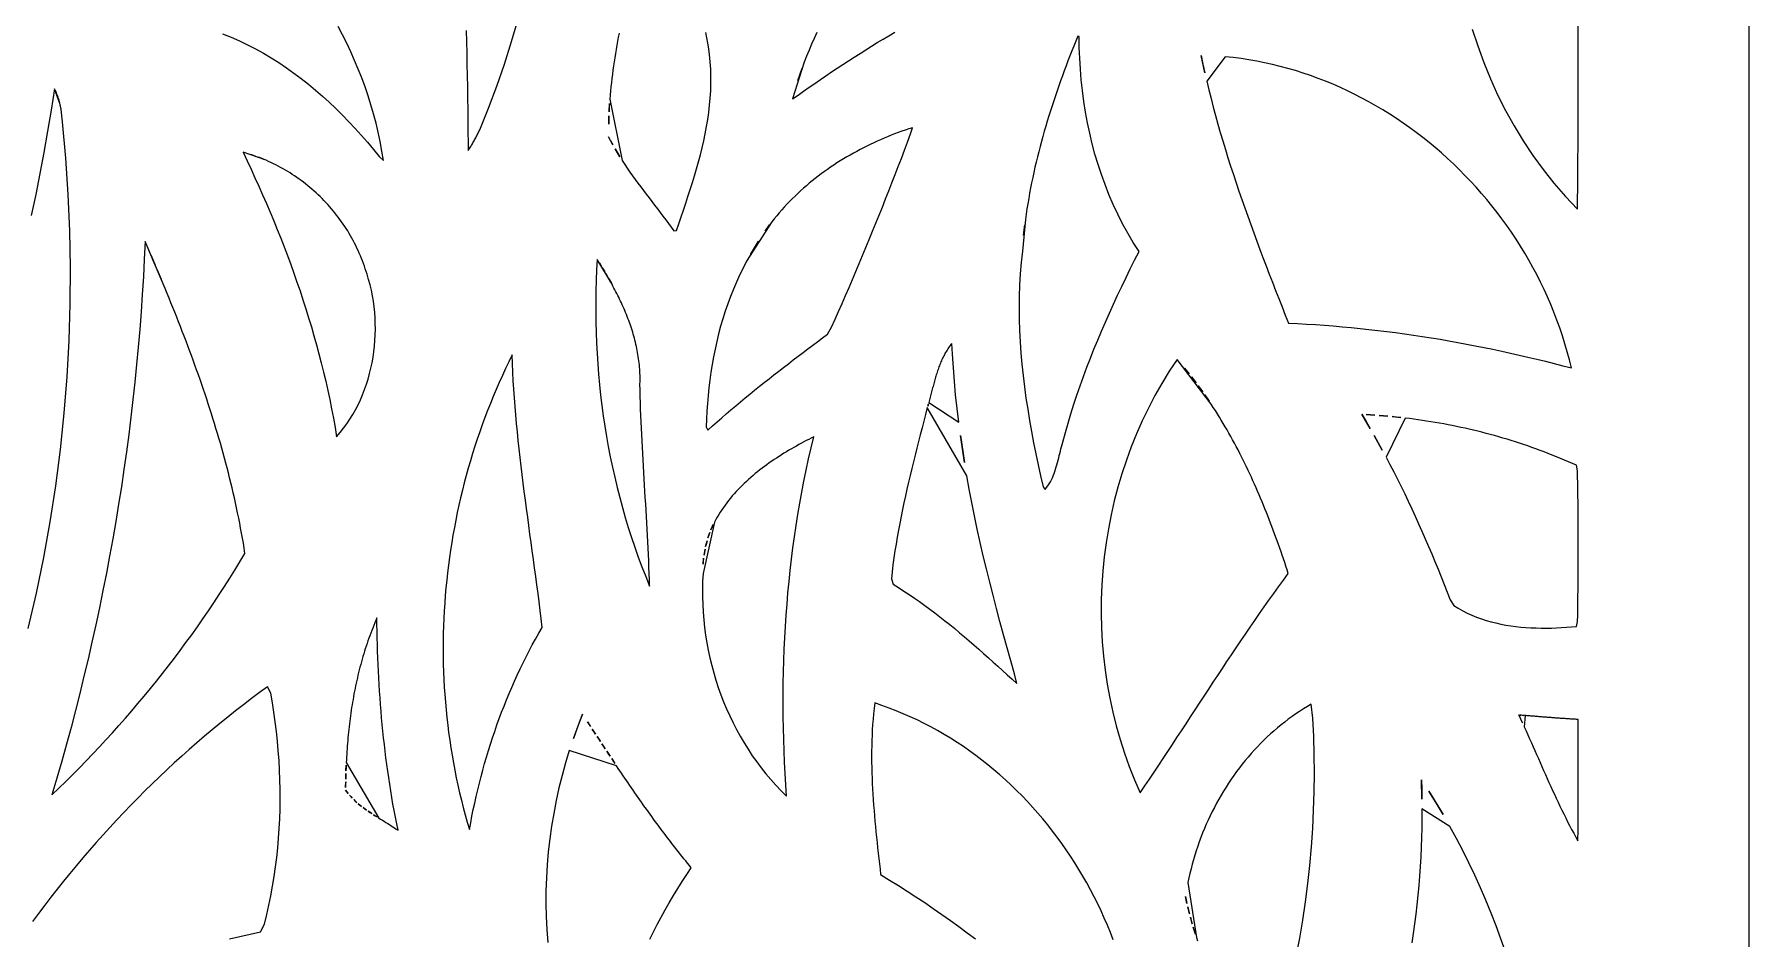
# Model space of a CAD drawing. Header units: metres. Extents: x -71 to 71, y -141 to 141.
# Drawn here: x -0.8 to 70.6, y -51 to -13.4 of the extents above; entities that cross this region are included whole.
import ezdxf

# ---------------------------------------------------------------- set-up
doc = ezdxf.new("R2010")
doc.units = ezdxf.units.M
doc.layers.add('HOLE', color=7, linetype='Continuous')
doc.layers.add('OUTER', color=7, linetype='Continuous')

msp = doc.modelspace()

# ---------------------------------------------------------------- linework, layer by layer
at = {"layer": 'HOLE'}
for points in [[(17.18, -13.219), (17.194, -13.688), (17.206, -14.158), (17.217, -14.627), (17.226, -15.097), (17.234, -15.566), (17.241, -16.036), (17.247, -16.505), (17.252, -16.975), (17.256, -17.444), (17.26, -17.914), (17.271, -18.214), (17.296, -18.174), (17.321, -18.135), (17.346, -18.095), (17.37, -18.055), (17.394, -18.015), (17.418, -17.975), (17.442, -17.935), (17.465, -17.895), (17.488, -17.855), (17.512, -17.814), (17.534, -17.774), (17.557, -17.733), (17.579, -17.692), (17.601, -17.651), (17.623, -17.61), (17.645, -17.569), (17.667, -17.527), (17.688, -17.486), (17.709, -17.444), (17.73, -17.402), (17.751, -17.36), (18.117, -16.455), (18.459, -15.54), (18.779, -14.617), (19.076, -13.685), (19.349, -12.746)], [(7.041, -13.36), (7.392, -13.499), (7.738, -13.649), (8.078, -13.811), (8.413, -13.983), (8.743, -14.166), (9.067, -14.358), (9.386, -14.56), (9.7, -14.771), (10.009, -14.991), (10.313, -15.22), (10.611, -15.456), (10.904, -15.699), (11.193, -15.95), (11.476, -16.208), (11.754, -16.472), (12.027, -16.743), (12.295, -17.019), (12.558, -17.3), (12.816, -17.586), (13.069, -17.877), (13.317, -18.171), (13.56, -18.47), (13.739, -18.632), (13.676, -18.239), (13.603, -17.847), (13.52, -17.459), (13.428, -17.073), (13.327, -16.69), (13.217, -16.311), (13.099, -15.935), (12.971, -15.562), (12.835, -15.192), (12.69, -14.827), (12.538, -14.465), (12.377, -14.107), (12.208, -13.753), (12.031, -13.404), (11.846, -13.059)], [(23.553, -13.326), (23.519, -13.496), (23.486, -13.667), (23.454, -13.838), (23.424, -14.01), (23.395, -14.181), (23.367, -14.353), (23.341, -14.525), (23.316, -14.697), (23.292, -14.87), (23.27, -15.042), (23.249, -15.215), (23.23, -15.388), (23.212, -15.561), (23.196, -15.734), (23.181, -15.908), (23.167, -16.081), (23.682, -18.641), (23.682, -18.641), (23.786, -18.801), (23.893, -18.959), (24.001, -19.116), (24.111, -19.272), (24.223, -19.427), (24.336, -19.581), (24.45, -19.734), (24.566, -19.886), (24.681, -20.039), (24.798, -20.191), (24.914, -20.342), (25.031, -20.494), (25.147, -20.646), (25.263, -20.798), (25.379, -20.95), (25.493, -21.103), (25.607, -21.256), (25.72, -21.41), (25.831, -21.565), (25.935, -21.546), (26.033, -21.265), (26.131, -20.983), (26.228, -20.699), (26.325, -20.415), (26.42, -20.13), (26.514, -19.843), (26.605, -19.556), (26.693, -19.267), (26.778, -18.978), (26.86, -18.688), (26.937, -18.396), (27.01, -18.104), (27.077, -17.811), (27.139, -17.517), (27.195, -17.222), (27.245, -16.926), (27.287, -16.629), (27.322, -16.332), (27.349, -16.033), (27.367, -15.734), (27.377, -15.434), (27.377, -15.133), (27.367, -14.831), (27.347, -14.529), (27.316, -14.225), (27.286, -13.98), (27.251, -13.751), (27.209, -13.525), (27.16, -13.3)], [(31.784, -13.31), (31.673, -13.551), (31.565, -13.795), (31.461, -14.04), (31.361, -14.288), (31.264, -14.537), (30.771, -16.072), (30.771, -16.072), (31.002, -15.908), (31.234, -15.746), (31.466, -15.584), (31.699, -15.423), (31.932, -15.263), (32.166, -15.104), (32.401, -14.945), (32.636, -14.788), (32.872, -14.633), (33.109, -14.478), (33.347, -14.325), (33.585, -14.173), (33.824, -14.022), (34.064, -13.873), (34.305, -13.726), (34.546, -13.58), (34.789, -13.436), (35.032, -13.294)], [(59.083, -13.163), (59.308, -13.864), (59.559, -14.555), (59.836, -15.234), (60.138, -15.901), (60.466, -16.555), (60.82, -17.194), (61.198, -17.817), (61.602, -18.423), (62.03, -19.011), (62.483, -19.579), (62.961, -20.127), (63.463, -20.654), (63.469, -20.229), (63.473, -19.804), (63.478, -19.379), (63.481, -18.955), (63.484, -18.53), (63.487, -18.105), (63.489, -17.68), (63.49, -17.256), (63.492, -16.831), (63.492, -16.406), (63.493, -15.981), (63.493, -15.557), (63.493, -15.132), (63.492, -14.707), (63.492, -14.282), (63.491, -13.858), (63.49, -13.433), (63.49, -13.008)], [(-1.06, -38.129), (-0.715, -36.654), (-0.408, -35.169), (-0.138, -33.677), (0.094, -32.177), (0.289, -30.671), (0.446, -29.16), (0.567, -27.646), (0.65, -26.128), (0.696, -24.609), (0.705, -23.09), (0.678, -21.57), (0.613, -20.053), (0.511, -18.538), (0.372, -17.027), (0.315, -16.51), (0.311, -16.489), (0.306, -16.467), (0.302, -16.446), (0.297, -16.424), (0.293, -16.403), (0.288, -16.382), (0.283, -16.36), (0.278, -16.339), (0.273, -16.318), (0.268, -16.297), (0.262, -16.276), (0.257, -16.255), (0.036, -15.65), (0.036, -15.65), (-0.1, -16.535), (-0.246, -17.418), (-0.402, -18.299), (-0.568, -19.178), (-0.745, -20.054), (-0.931, -20.928)], [(7.332, -51.052), (7.758, -50.951), (8.184, -50.854), (8.611, -50.761), (8.78, -50.431), (8.877, -50.039), (8.966, -49.645), (9.047, -49.249), (9.121, -48.853), (9.186, -48.454), (9.244, -48.055), (9.294, -47.655), (9.336, -47.253), (9.371, -46.851), (9.399, -46.449), (9.419, -46.045), (9.432, -45.642), (9.437, -45.238), (9.435, -44.834), (9.427, -44.43), (9.411, -44.026), (9.388, -43.623), (9.359, -43.219), (9.322, -42.817), (9.279, -42.415), (9.23, -42.014), (9.173, -41.614), (9.111, -41.215), (9.041, -40.817), (8.914, -40.548), (8.577, -40.794), (8.242, -41.044), (7.909, -41.297), (7.579, -41.553), (7.251, -41.813), (6.926, -42.076), (6.603, -42.343), (6.282, -42.612), (5.964, -42.886), (5.648, -43.162), (5.335, -43.441), (5.024, -43.724), (4.716, -44.01), (4.41, -44.299), (4.107, -44.591), (3.807, -44.886), (3.509, -45.184), (3.214, -45.485), (2.921, -45.788), (2.631, -46.095), (2.344, -46.405), (2.06, -46.717), (1.779, -47.032), (1.5, -47.35), (1.224, -47.671), (0.951, -47.994), (0.681, -48.32), (0.414, -48.649), (0.149, -48.98), (-0.112, -49.314), (-0.37, -49.65), (-0.626, -49.989), (-0.878, -50.33)], [(44.127, -51.087), (44.009, -50.782), (43.886, -50.479), (43.757, -50.179), (43.622, -49.882), (43.482, -49.587), (43.337, -49.295), (43.186, -49.006), (43.03, -48.72), (42.869, -48.438), (42.703, -48.158), (42.532, -47.882), (42.355, -47.61), (42.174, -47.341), (41.988, -47.076), (41.797, -46.814), (41.602, -46.556), (41.402, -46.303), (41.197, -46.053), (40.988, -45.808), (40.774, -45.567), (40.556, -45.33), (40.334, -45.098), (40.107, -44.87), (39.876, -44.647), (39.642, -44.429), (39.403, -44.215), (39.16, -44.007), (38.913, -43.804), (38.663, -43.606), (38.409, -43.413), (38.151, -43.225), (37.89, -43.043), (37.625, -42.867), (37.356, -42.696), (37.085, -42.532), (36.81, -42.373), (36.531, -42.22), (36.25, -42.073), (35.965, -41.932), (35.678, -41.798), (35.387, -41.67), (35.093, -41.548), (34.797, -41.434), (34.498, -41.326), (34.196, -41.224), (34.196, -41.224), (34.17, -41.448), (34.146, -41.671), (34.126, -41.895), (34.109, -42.119), (34.095, -42.342), (34.084, -42.566), (34.076, -42.79), (34.07, -43.014), (34.067, -43.237), (34.066, -43.461), (34.067, -43.685), (34.071, -43.909), (34.077, -44.133), (34.085, -44.356), (34.094, -44.58), (34.106, -44.804), (34.119, -45.027), (34.134, -45.251), (34.15, -45.474), (34.167, -45.698), (34.186, -45.921), (34.206, -46.144), (34.227, -46.368), (34.249, -46.591), (34.271, -46.814), (34.295, -47.037), (34.319, -47.259), (34.343, -47.482), (34.368, -47.705), (34.393, -47.927), (34.418, -48.149), (34.444, -48.371), (34.815, -48.597), (35.184, -48.826), (35.551, -49.06), (35.915, -49.296), (36.277, -49.537), (36.637, -49.78), (36.994, -50.028), (37.349, -50.279), (37.702, -50.533), (38.052, -50.79), (38.4, -51.051)], [(51.747, -51.771), (51.894, -51.021), (52.025, -50.267), (52.14, -49.509), (52.238, -48.749), (52.321, -47.987), (52.388, -47.222), (52.44, -46.457), (52.476, -45.69), (52.499, -44.923), (52.506, -44.157), (52.5, -43.391), (52.48, -42.627), (52.447, -41.864), (52.377, -41.275), (52.213, -41.371), (52.05, -41.47), (51.89, -41.573), (51.732, -41.679), (51.575, -41.789), (51.421, -41.901), (51.269, -42.017), (51.12, -42.136), (50.972, -42.258), (50.827, -42.382), (50.684, -42.51), (50.543, -42.64), (50.405, -42.773), (50.269, -42.909), (50.135, -43.048), (50.004, -43.189), (49.876, -43.332), (49.749, -43.478), (49.625, -43.626), (49.504, -43.777), (49.385, -43.93), (49.269, -44.085), (49.156, -44.243), (49.045, -44.402), (48.936, -44.564), (48.831, -44.727), (48.728, -44.893), (48.628, -45.06), (48.53, -45.229), (48.436, -45.4), (48.344, -45.572), (48.255, -45.746), (48.169, -45.922), (48.085, -46.099), (48.005, -46.277), (47.928, -46.457), (47.853, -46.639), (47.782, -46.821), (47.713, -47.005), (47.648, -47.19), (47.586, -47.376), (47.526, -47.563), (47.47, -47.751), (47.417, -47.939), (47.368, -48.129), (47.321, -48.319), (47.278, -48.511), (47.238, -48.702), (47.593, -50.988), (47.593, -50.988), (47.637, -51.128)], [(24.829, -51.067), (24.982, -50.757), (25.14, -50.45), (25.302, -50.146), (25.469, -49.844), (25.64, -49.545), (25.815, -49.248), (25.995, -48.954), (26.178, -48.662), (26.366, -48.373), (26.557, -48.088), (26.479, -47.993), (26.402, -47.899), (26.325, -47.804), (26.248, -47.709), (26.172, -47.613), (26.095, -47.518), (26.019, -47.422), (25.944, -47.326), (25.869, -47.23), (25.794, -47.133), (25.719, -47.036), (25.644, -46.939), (25.57, -46.842), (25.496, -46.745), (25.423, -46.647), (25.35, -46.549), (25.276, -46.451), (25.204, -46.353), (25.131, -46.255), (25.059, -46.156), (24.987, -46.057), (24.915, -45.959), (24.843, -45.859), (24.772, -45.76), (24.7, -45.661), (24.629, -45.561), (24.559, -45.461), (24.488, -45.361), (24.417, -45.261), (24.347, -45.161), (24.277, -45.061), (24.207, -44.96), (24.138, -44.86), (24.068, -44.759), (23.999, -44.658), (23.929, -44.557), (23.86, -44.456), (23.791, -44.355), (23.723, -44.253), (23.654, -44.152), (23.585, -44.05), (23.517, -43.949), (23.449, -43.847), (21.478, -43.209), (21.478, -43.209), (21.32, -43.723), (21.176, -44.242), (21.046, -44.765), (20.93, -45.291), (20.827, -45.821), (20.739, -46.353), (20.664, -46.888), (20.604, -47.424), (20.557, -47.962), (20.525, -48.501), (20.507, -49.041), (20.503, -49.58), (20.514, -50.12), (20.539, -50.658), (20.578, -51.196)], [(60.462, -51.582), (60.273, -51.041), (60.076, -50.504), (59.868, -49.971), (59.652, -49.442), (59.425, -48.918), (59.19, -48.398), (58.944, -47.883), (58.69, -47.373), (58.426, -46.868), (58.152, -46.368), (56.984, -45.63), (56.984, -45.63), (56.982, -46.031), (56.976, -46.432), (56.966, -46.833), (56.951, -47.233), (56.933, -47.633), (56.91, -48.033), (56.882, -48.433), (56.85, -48.832), (56.814, -49.231), (56.773, -49.629), (56.727, -50.026), (56.677, -50.423), (56.622, -50.82), (56.562, -51.215)]]:
    msp.add_lwpolyline(points, dxfattribs=at)
for points in [[(40.344, -22.415), (40.295, -22.885), (40.258, -23.356), (40.232, -23.827), (40.217, -24.298), (40.212, -24.769), (40.217, -25.24), (40.232, -25.711), (40.255, -26.182), (40.288, -26.652), (40.328, -27.121), (40.377, -27.59), (40.433, -28.058), (40.496, -28.526), (40.566, -28.993), (40.643, -29.458), (40.725, -29.923), (40.813, -30.386), (40.906, -30.849), (41.004, -31.309), (41.106, -31.769), (41.213, -32.227), (41.293, -32.331), (41.354, -32.257), (41.411, -32.18), (41.463, -32.1), (41.511, -32.018), (41.555, -31.934), (41.596, -31.848), (41.633, -31.76), (41.668, -31.671), (41.7, -31.58), (41.73, -31.489), (41.758, -31.396), (41.784, -31.302), (41.809, -31.209), (41.833, -31.114), (41.857, -31.02), (41.88, -30.925), (41.904, -30.831), (41.928, -30.738), (41.952, -30.645), (41.978, -30.553), (42.03, -30.359), (42.135, -29.963), (42.246, -29.569), (42.363, -29.177), (42.486, -28.788), (42.614, -28.4), (42.747, -28.014), (42.886, -27.63), (43.029, -27.247), (43.176, -26.867), (43.327, -26.488), (43.483, -26.111), (43.642, -25.735), (43.805, -25.361), (43.971, -24.989), (44.14, -24.618), (44.312, -24.248), (44.486, -23.88), (44.662, -23.513), (44.841, -23.147), (45.021, -22.782), (45.203, -22.419), (44.961, -22.042), (44.733, -21.657), (44.518, -21.266), (44.316, -20.868), (44.127, -20.465), (43.951, -20.055), (43.787, -19.64), (43.636, -19.22), (43.497, -18.796), (43.37, -18.367), (43.254, -17.934), (43.151, -17.498), (43.058, -17.059), (42.977, -16.617), (42.907, -16.172), (42.848, -15.726), (42.799, -15.278), (42.761, -14.828), (42.733, -14.378), (42.715, -13.927), (42.707, -13.476), (42.65, -13.461), (42.568, -13.665), (42.486, -13.869), (42.405, -14.074), (42.324, -14.28), (42.245, -14.485), (42.167, -14.692), (42.09, -14.898), (42.013, -15.106), (41.938, -15.313), (41.864, -15.521), (41.792, -15.73), (41.72, -15.939), (41.65, -16.148), (41.581, -16.358), (41.513, -16.569), (41.447, -16.78), (41.382, -16.991), (41.319, -17.203), (41.257, -17.415), (41.197, -17.628), (41.138, -17.841), (41.081, -18.054), (41.026, -18.268), (40.972, -18.483), (40.92, -18.698), (40.87, -18.913), (40.822, -19.129), (40.775, -19.345), (40.731, -19.561), (40.688, -19.778), (40.647, -19.996), (40.609, -20.214), (40.572, -20.432), (40.538, -20.651), (40.506, -20.87), (40.476, -21.089), (40.344, -22.415)], [(47.787, -14.259), (47.863, -14.619), (47.943, -14.979), (47.787, -14.259)], [(31.172, -14.788), (31.084, -15.041), (30.999, -15.296), (31.172, -14.788)], [(48.026, -15.337), (48.112, -15.695), (48.202, -16.051), (48.294, -16.407), (48.39, -16.761), (48.488, -17.115), (48.589, -17.468), (48.693, -17.82), (48.799, -18.171), (48.908, -18.522), (49.019, -18.872), (49.132, -19.221), (49.248, -19.569), (49.365, -19.917), (49.484, -20.264), (49.605, -20.61), (49.728, -20.956), (49.853, -21.302), (49.979, -21.646), (50.106, -21.99), (50.234, -22.334), (50.364, -22.677), (50.495, -23.02), (50.626, -23.363), (50.759, -23.705), (50.892, -24.046), (51.026, -24.387), (51.16, -24.728), (51.295, -25.069), (51.43, -25.409), (51.803, -25.426), (52.176, -25.446), (52.549, -25.469), (52.921, -25.495), (53.294, -25.523), (53.666, -25.555), (54.037, -25.589), (54.409, -25.626), (54.78, -25.666), (55.151, -25.708), (55.521, -25.754), (55.891, -25.801), (56.261, -25.852), (56.631, -25.905), (57, -25.961), (57.369, -26.019), (57.738, -26.08), (58.106, -26.143), (58.474, -26.209), (58.841, -26.277), (59.208, -26.347), (59.574, -26.42), (59.941, -26.495), (60.306, -26.573), (60.672, -26.653), (61.036, -26.735), (61.401, -26.819), (61.765, -26.905), (62.128, -26.994), (62.491, -27.085), (62.853, -27.178), (63.215, -27.273), (63.131, -26.934), (63.04, -26.597), (62.943, -26.263), (62.838, -25.931), (62.727, -25.602), (62.609, -25.277), (62.484, -24.954), (62.354, -24.634), (62.217, -24.317), (62.073, -24.004), (61.924, -23.694), (61.768, -23.387), (61.607, -23.084), (61.439, -22.784), (61.266, -22.488), (61.088, -22.195), (60.903, -21.907), (60.714, -21.622), (60.519, -21.342), (60.318, -21.065), (60.113, -20.793), (59.902, -20.525), (59.687, -20.261), (59.466, -20.002), (59.241, -19.747), (59.012, -19.497), (58.777, -19.252), (58.538, -19.011), (58.295, -18.775), (58.048, -18.544), (57.796, -18.318), (57.541, -18.098), (57.281, -17.882), (57.017, -17.672), (56.75, -17.467), (56.479, -17.268), (56.204, -17.074), (55.926, -16.886), (55.644, -16.703), (55.36, -16.527), (55.072, -16.356), (54.78, -16.191), (54.486, -16.033), (54.189, -15.88), (53.889, -15.734), (53.587, -15.594), (53.282, -15.461), (52.974, -15.334), (52.664, -15.214), (52.351, -15.1), (52.037, -14.993), (51.72, -14.893), (51.401, -14.8), (51.08, -14.714), (50.757, -14.635), (50.433, -14.563), (50.107, -14.499), (49.78, -14.442), (49.451, -14.392), (49.12, -14.35), (48.789, -14.316), (48.026, -15.337)], [(0.079, -15.748), (0.071, -15.728), (0.062, -15.708), (0.079, -15.748)], [(0.104, -15.807), (0.096, -15.787), (0.088, -15.767), (0.104, -15.807)], [(0.128, -15.866), (0.12, -15.846), (0.112, -15.827), (0.128, -15.866)], [(0.151, -15.926), (0.144, -15.906), (0.136, -15.886), (0.151, -15.926)], [(0.173, -15.987), (0.166, -15.967), (0.159, -15.947), (0.173, -15.987)], [(0.194, -16.048), (0.187, -16.028), (0.18, -16.007), (0.194, -16.048)], [(0.214, -16.11), (0.208, -16.089), (0.201, -16.069), (0.214, -16.11)], [(0.233, -16.172), (0.227, -16.151), (0.221, -16.13), (0.233, -16.172)], [(0.251, -16.234), (0.245, -16.213), (0.239, -16.192), (0.251, -16.234)], [(23.155, -16.255), (23.144, -16.429), (23.135, -16.603), (23.155, -16.255)], [(23.128, -16.777), (23.122, -16.951), (23.117, -17.125), (23.128, -16.777)], [(23.114, -17.648), (23.2, -17.818), (23.29, -17.987), (23.114, -17.648)], [(28.863, -22.827), (28.714, -23.114), (28.572, -23.405), (28.437, -23.7), (28.31, -23.998), (28.19, -24.3), (28.077, -24.604), (27.972, -24.912), (27.873, -25.222), (27.781, -25.534), (27.697, -25.849), (27.619, -26.166), (27.547, -26.485), (27.482, -26.805), (27.424, -27.127), (27.372, -27.45), (27.327, -27.775), (27.287, -28.1), (27.254, -28.426), (27.227, -28.752), (27.205, -29.079), (27.19, -29.406), (27.18, -29.732), (27.252, -29.859), (27.442, -29.686), (27.633, -29.515), (27.824, -29.346), (28.017, -29.178), (28.211, -29.011), (28.406, -28.846), (28.602, -28.682), (28.799, -28.519), (28.997, -28.358), (29.195, -28.197), (29.394, -28.037), (29.594, -27.879), (29.795, -27.721), (29.996, -27.564), (30.198, -27.408), (30.4, -27.252), (30.602, -27.097), (30.805, -26.942), (31.008, -26.788), (31.212, -26.634), (31.416, -26.481), (31.62, -26.328), (31.824, -26.175), (32.028, -26.022), (32.232, -25.869), (32.394, -25.576), (32.543, -25.247), (32.691, -24.917), (32.837, -24.586), (32.983, -24.254), (33.127, -23.922), (33.271, -23.59), (33.413, -23.256), (33.554, -22.923), (33.694, -22.588), (33.833, -22.253), (33.971, -21.918), (34.108, -21.582), (34.244, -21.246), (34.379, -20.909), (34.514, -20.572), (34.648, -20.235), (34.781, -19.897), (34.913, -19.56), (35.044, -19.221), (35.175, -18.883), (35.306, -18.545), (35.435, -18.206), (35.565, -17.867), (35.693, -17.528), (35.766, -17.267), (35.617, -17.316), (35.469, -17.366), (35.321, -17.418), (35.173, -17.472), (35.026, -17.528), (34.879, -17.585), (34.733, -17.644), (34.587, -17.705), (34.442, -17.767), (34.297, -17.831), (34.154, -17.897), (34.01, -17.965), (33.868, -18.034), (33.726, -18.105), (33.586, -18.178), (33.446, -18.253), (33.306, -18.329), (33.168, -18.407), (33.031, -18.487), (32.895, -18.569), (32.759, -18.652), (32.625, -18.737), (32.492, -18.824), (32.36, -18.913), (32.229, -19.003), (32.1, -19.095), (31.971, -19.189), (31.844, -19.285), (31.719, -19.383), (31.594, -19.482), (31.471, -19.583), (31.35, -19.686), (31.229, -19.791), (31.111, -19.898), (30.994, -20.006), (30.878, -20.116), (30.764, -20.228), (30.652, -20.342), (30.541, -20.458), (30.432, -20.575), (30.325, -20.695), (30.22, -20.816), (30.117, -20.939), (30.015, -21.064), (29.915, -21.19), (28.863, -22.827)], [(7.892, -18.294), (8.06, -18.645), (8.225, -18.999), (8.388, -19.353), (8.549, -19.708), (8.707, -20.065), (8.862, -20.422), (9.015, -20.781), (9.166, -21.142), (9.313, -21.503), (9.458, -21.865), (9.6, -22.229), (9.739, -22.594), (9.875, -22.96), (10.007, -23.327), (10.137, -23.695), (10.263, -24.065), (10.386, -24.435), (10.506, -24.807), (10.622, -25.18), (10.735, -25.555), (10.844, -25.93), (10.95, -26.307), (11.051, -26.684), (11.149, -27.063), (11.243, -27.443), (11.333, -27.825), (11.419, -28.207), (11.501, -28.591), (11.579, -28.976), (11.653, -29.362), (11.722, -29.749), (11.787, -30.137), (11.936, -29.963), (12.077, -29.784), (12.212, -29.598), (12.339, -29.408), (12.459, -29.213), (12.572, -29.013), (12.678, -28.809), (12.776, -28.601), (12.868, -28.389), (12.952, -28.174), (13.028, -27.955), (13.098, -27.734), (13.161, -27.51), (13.216, -27.284), (13.264, -27.056), (13.305, -26.826), (13.339, -26.595), (13.365, -26.363), (13.385, -26.129), (13.397, -25.896), (13.402, -25.662), (13.399, -25.428), (13.39, -25.194), (13.373, -24.961), (13.349, -24.728), (13.318, -24.497), (13.28, -24.268), (13.235, -24.04), (13.182, -23.814), (13.122, -23.591), (13.055, -23.37), (12.981, -23.152), (12.944, -23.04), (12.905, -22.929), (12.865, -22.819), (12.822, -22.71), (12.778, -22.602), (12.733, -22.495), (12.685, -22.388), (12.636, -22.283), (12.586, -22.178), (12.533, -22.074), (12.479, -21.972), (12.424, -21.87), (12.367, -21.769), (12.308, -21.669), (12.248, -21.57), (12.187, -21.472), (12.123, -21.376), (12.059, -21.28), (11.993, -21.185), (11.926, -21.092), (11.857, -20.999), (11.787, -20.908), (11.715, -20.818), (11.643, -20.728), (11.569, -20.641), (11.493, -20.554), (11.417, -20.468), (11.339, -20.384), (11.26, -20.301), (11.18, -20.219), (11.098, -20.139), (11.016, -20.059), (10.932, -19.981), (10.847, -19.905), (10.761, -19.829), (10.674, -19.755), (10.586, -19.683), (10.497, -19.611), (10.407, -19.542), (10.316, -19.473), (10.224, -19.406), (10.131, -19.34), (10.037, -19.276), (9.943, -19.214), (9.847, -19.152), (9.751, -19.093), (9.653, -19.035), (9.555, -18.978), (9.456, -18.923), (9.357, -18.869), (9.256, -18.817), (9.155, -18.767), (9.053, -18.718), (8.951, -18.671), (8.848, -18.626), (7.892, -18.294)], [(8.429, -18.461), (8.322, -18.424), (8.216, -18.389), (8.429, -18.461)], [(8.744, -18.582), (8.639, -18.54), (8.534, -18.5), (8.744, -18.582)], [(23.384, -18.153), (23.48, -18.318), (23.58, -18.48), (23.384, -18.153)], [(29.817, -21.319), (29.722, -21.449), (29.628, -21.582), (29.817, -21.319)], [(40.448, -21.309), (40.422, -21.529), (40.399, -21.75), (40.448, -21.309)], [(3.81, -22.013), (3.778, -22.746), (3.74, -23.479), (3.695, -24.211), (3.645, -24.942), (3.589, -25.673), (3.527, -26.403), (3.46, -27.133), (3.386, -27.862), (3.307, -28.59), (3.222, -29.318), (3.131, -30.045), (3.034, -30.77), (2.932, -31.495), (2.823, -32.22), (2.71, -32.943), (2.59, -33.665), (2.465, -34.386), (2.335, -35.106), (2.199, -35.825), (2.057, -36.543), (1.91, -37.26), (1.757, -37.975), (1.599, -38.689), (1.436, -39.402), (1.267, -40.114), (1.092, -40.824), (0.912, -41.532), (0.727, -42.24), (0.537, -42.946), (0.341, -43.65), (0.14, -44.353), (-0.066, -45.054), (0.223, -44.776), (0.509, -44.495), (0.793, -44.212), (1.075, -43.927), (1.356, -43.639), (1.633, -43.348), (1.909, -43.056), (2.182, -42.76), (2.453, -42.462), (2.722, -42.162), (2.989, -41.86), (3.253, -41.555), (3.514, -41.248), (3.773, -40.938), (4.03, -40.627), (4.284, -40.313), (4.535, -39.996), (4.784, -39.678), (5.03, -39.357), (5.273, -39.034), (5.514, -38.709), (5.752, -38.382), (5.987, -38.052), (6.219, -37.721), (6.449, -37.387), (6.675, -37.052), (6.899, -36.714), (7.119, -36.374), (7.337, -36.032), (7.551, -35.689), (7.763, -35.343), (7.971, -34.995), (7.938, -34.784), (7.903, -34.573), (7.867, -34.362), (7.829, -34.152), (7.79, -33.941), (7.75, -33.731), (7.709, -33.522), (7.666, -33.312), (7.622, -33.103), (7.577, -32.894), (7.531, -32.685), (7.483, -32.477), (7.434, -32.269), (7.384, -32.061), (7.333, -31.854), (7.281, -31.646), (7.228, -31.439), (7.174, -31.233), (7.118, -31.026), (7.062, -30.82), (7.004, -30.614), (6.946, -30.408), (6.886, -30.203), (6.826, -29.998), (6.764, -29.793), (6.702, -29.589), (6.639, -29.384), (6.574, -29.18), (6.509, -28.976), (6.443, -28.773), (6.377, -28.57), (6.309, -28.367), (6.24, -28.164), (6.171, -27.962), (6.101, -27.759), (6.03, -27.558), (5.959, -27.356), (5.886, -27.155), (5.813, -26.953), (5.74, -26.753), (5.665, -26.552), (5.59, -26.352), (5.515, -26.152), (5.438, -25.952), (5.361, -25.753), (5.284, -25.553), (5.206, -25.354), (5.127, -25.156), (5.048, -24.957), (4.969, -24.759), (4.888, -24.561), (4.808, -24.364), (4.727, -24.166), (4.645, -23.969), (4.563, -23.772), (3.81, -22.013)], [(29.359, -21.989), (29.186, -22.264), (29.021, -22.543), (29.359, -21.989)], [(4.232, -22.988), (4.148, -22.792), (4.064, -22.597), (4.232, -22.988)], [(22.64, -22.754), (22.616, -23.188), (22.598, -23.623), (22.585, -24.058), (22.578, -24.494), (22.577, -24.929), (22.582, -25.364), (22.592, -25.8), (22.609, -26.235), (22.631, -26.669), (22.66, -27.103), (22.694, -27.537), (22.734, -27.97), (22.78, -28.403), (22.833, -28.834), (22.891, -29.265), (22.955, -29.695), (23.026, -30.123), (23.102, -30.551), (23.185, -30.977), (23.273, -31.402), (23.368, -31.825), (23.469, -32.247), (23.576, -32.667), (23.69, -33.086), (23.809, -33.502), (23.935, -33.917), (24.067, -34.329), (24.205, -34.74), (24.35, -35.148), (24.501, -35.554), (24.658, -35.957), (24.822, -36.358), (24.814, -36.095), (24.805, -35.832), (24.795, -35.568), (24.784, -35.305), (24.773, -35.042), (24.76, -34.779), (24.747, -34.516), (24.733, -34.253), (24.719, -33.99), (24.705, -33.727), (24.69, -33.464), (24.674, -33.2), (24.659, -32.937), (24.643, -32.674), (24.627, -32.411), (24.611, -32.148), (24.596, -31.886), (24.58, -31.623), (24.565, -31.36), (24.55, -31.097), (24.535, -30.833), (24.521, -30.57), (24.507, -30.307), (24.494, -30.044), (24.482, -29.781), (24.47, -29.518), (24.459, -29.255), (24.449, -28.992), (24.44, -28.729), (24.433, -28.465), (24.426, -28.202), (24.42, -27.939), (24.423, -27.85), (24.424, -27.761), (24.424, -27.673), (24.422, -27.585), (24.419, -27.497), (24.415, -27.409), (24.41, -27.322), (24.403, -27.235), (24.395, -27.148), (24.386, -27.061), (24.376, -26.974), (24.365, -26.888), (24.352, -26.802), (24.338, -26.716), (24.323, -26.63), (24.308, -26.545), (24.291, -26.459), (24.273, -26.374), (24.253, -26.29), (24.233, -26.205), (24.212, -26.121), (24.19, -26.037), (24.167, -25.953), (24.143, -25.87), (24.119, -25.786), (24.093, -25.703), (24.066, -25.62), (24.039, -25.538), (24.01, -25.456), (23.981, -25.374), (23.951, -25.292), (23.92, -25.21), (23.889, -25.129), (23.857, -25.048), (23.824, -24.968), (23.79, -24.887), (23.756, -24.807), (23.721, -24.727), (23.685, -24.648), (23.649, -24.568), (23.612, -24.489), (23.574, -24.41), (23.536, -24.332), (23.498, -24.254), (23.459, -24.176), (23.419, -24.098), (23.379, -24.021), (23.338, -23.944), (23.297, -23.867), (23.256, -23.791), (22.64, -22.754)], [(4.481, -23.576), (4.398, -23.38), (4.315, -23.184), (4.481, -23.576)], [(22.821, -23.044), (22.776, -22.971), (22.731, -22.898), (22.821, -23.044)], [(22.955, -23.265), (22.911, -23.191), (22.866, -23.117), (22.955, -23.265)], [(23.086, -23.488), (23.042, -23.413), (22.999, -23.339), (23.086, -23.488)], [(23.214, -23.715), (23.172, -23.639), (23.129, -23.563), (23.214, -23.715)], [(37.694, -29.524), (37.627, -28.961), (37.567, -28.398), (37.515, -27.833), (37.472, -27.266), (37.436, -26.699), (37.407, -26.253), (37.372, -26.298), (37.337, -26.342), (37.303, -26.388), (37.271, -26.434), (37.239, -26.48), (37.209, -26.528), (37.179, -26.575), (37.151, -26.623), (37.123, -26.672), (37.096, -26.721), (37.07, -26.77), (37.045, -26.82), (37.021, -26.871), (36.997, -26.921), (36.974, -26.972), (36.952, -27.024), (36.931, -27.076), (36.91, -27.128), (36.889, -27.18), (36.87, -27.233), (36.85, -27.286), (36.832, -27.339), (36.814, -27.393), (36.796, -27.446), (36.779, -27.5), (36.762, -27.555), (36.745, -27.609), (36.729, -27.663), (36.713, -27.718), (36.698, -27.773), (36.683, -27.828), (36.668, -27.883), (36.653, -27.938), (36.638, -27.993), (36.624, -28.048), (36.609, -28.103), (36.595, -28.158), (36.58, -28.214), (36.566, -28.269), (36.552, -28.324), (36.538, -28.379), (36.523, -28.434), (36.509, -28.489), (36.494, -28.544), (36.479, -28.599), (36.464, -28.653), (36.449, -28.708), (37.694, -29.524)], [(17.319, -46.5), (17.37, -46.221), (17.423, -45.943), (17.48, -45.666), (17.539, -45.39), (17.6, -45.114), (17.665, -44.839), (17.732, -44.565), (17.802, -44.292), (17.875, -44.019), (17.951, -43.748), (18.029, -43.477), (18.11, -43.208), (18.194, -42.939), (18.281, -42.672), (18.371, -42.406), (18.463, -42.14), (18.559, -41.876), (18.657, -41.613), (18.758, -41.352), (18.862, -41.091), (18.97, -40.832), (19.08, -40.574), (19.193, -40.318), (19.309, -40.063), (19.428, -39.809), (19.55, -39.557), (19.675, -39.306), (19.803, -39.057), (19.934, -38.809), (20.068, -38.563), (20.205, -38.319), (20.346, -38.076), (20.305, -37.722), (20.262, -37.369), (20.219, -37.015), (20.174, -36.662), (20.128, -36.308), (20.081, -35.955), (20.034, -35.601), (19.986, -35.248), (19.937, -34.894), (19.889, -34.541), (19.84, -34.188), (19.792, -33.834), (19.744, -33.481), (19.696, -33.127), (19.649, -32.773), (19.603, -32.419), (19.557, -32.065), (19.513, -31.711), (19.47, -31.357), (19.428, -31.003), (19.388, -30.648), (19.35, -30.294), (19.314, -29.939), (19.279, -29.584), (19.247, -29.228), (19.218, -28.873), (19.19, -28.517), (19.166, -28.161), (19.144, -27.804), (19.126, -27.447), (19.111, -27.09), (19.099, -26.733), (18.959, -27.016), (18.822, -27.301), (18.689, -27.588), (18.559, -27.876), (18.433, -28.166), (18.31, -28.457), (18.19, -28.75), (18.074, -29.045), (17.961, -29.341), (17.852, -29.638), (17.746, -29.936), (17.644, -30.236), (17.545, -30.537), (17.45, -30.839), (17.358, -31.143), (17.27, -31.447), (17.185, -31.753), (17.103, -32.059), (17.026, -32.367), (16.951, -32.675), (16.881, -32.985), (16.814, -33.295), (16.75, -33.606), (16.69, -33.917), (16.634, -34.23), (16.581, -34.543), (16.532, -34.857), (16.486, -35.171), (16.444, -35.486), (16.406, -35.801), (16.371, -36.117), (16.34, -36.433), (16.312, -36.75), (16.289, -37.067), (16.269, -37.384), (16.252, -37.701), (16.239, -38.019), (16.23, -38.336), (16.225, -38.654), (16.223, -38.972), (16.225, -39.29), (16.231, -39.607), (16.241, -39.925), (16.254, -40.243), (16.271, -40.56), (16.292, -40.877), (16.316, -41.194), (16.345, -41.511), (16.377, -41.827), (16.413, -42.143), (16.452, -42.458), (16.496, -42.773), (16.543, -43.088), (16.594, -43.402), (16.649, -43.715), (16.708, -44.028), (16.771, -44.34), (16.838, -44.651), (16.908, -44.961), (16.982, -45.271), (17.061, -45.579), (17.143, -45.887), (17.229, -46.194), (17.319, -46.5)], [(46.785, -26.922), (46.461, -27.413), (46.154, -27.915), (45.864, -28.427), (45.592, -28.948), (45.337, -29.478), (45.099, -30.017), (44.879, -30.563), (44.676, -31.116), (44.491, -31.676), (44.324, -32.242), (44.174, -32.813), (44.042, -33.389), (43.928, -33.969), (43.832, -34.552), (43.754, -35.138), (43.694, -35.727), (43.652, -36.317), (43.629, -36.909), (43.623, -37.5), (43.637, -38.092), (43.668, -38.683), (43.718, -39.273), (43.787, -39.86), (43.875, -40.446), (43.981, -41.028), (44.106, -41.606), (44.25, -42.18), (44.413, -42.749), (44.595, -43.312), (44.796, -43.87), (45.017, -44.42), (45.256, -44.963), (45.449, -44.678), (45.642, -44.393), (45.834, -44.106), (46.025, -43.82), (46.215, -43.533), (46.405, -43.245), (46.595, -42.957), (46.784, -42.669), (46.973, -42.381), (47.161, -42.093), (47.35, -41.804), (47.539, -41.516), (47.727, -41.227), (47.916, -40.939), (48.105, -40.65), (48.294, -40.362), (48.484, -40.075), (48.673, -39.787), (48.864, -39.5), (49.055, -39.213), (49.246, -38.927), (49.439, -38.641), (49.632, -38.356), (49.826, -38.072), (50.021, -37.788), (50.217, -37.505), (50.414, -37.223), (50.612, -36.942), (50.812, -36.661), (51.013, -36.382), (51.215, -36.104), (51.419, -35.826), (51.37, -35.676), (51.32, -35.526), (51.27, -35.376), (51.219, -35.226), (51.168, -35.076), (51.116, -34.926), (51.064, -34.776), (51.011, -34.627), (50.958, -34.477), (50.904, -34.328), (50.849, -34.179), (50.794, -34.03), (50.738, -33.881), (50.681, -33.732), (50.624, -33.584), (50.566, -33.436), (50.508, -33.288), (50.448, -33.14), (50.388, -32.993), (50.328, -32.846), (50.267, -32.699), (50.205, -32.553), (50.142, -32.407), (50.078, -32.261), (50.014, -32.116), (49.949, -31.971), (49.883, -31.827), (49.816, -31.683), (49.749, -31.539), (49.68, -31.396), (49.611, -31.253), (49.541, -31.111), (49.47, -30.97), (49.399, -30.829), (49.326, -30.688), (49.253, -30.548), (49.178, -30.409), (49.103, -30.27), (49.027, -30.132), (48.95, -29.994), (48.871, -29.857), (48.792, -29.721), (48.712, -29.586), (48.631, -29.451), (48.549, -29.317), (48.466, -29.183), (48.382, -29.05), (48.297, -28.918), (48.211, -28.787), (46.785, -26.922)], [(47.289, -27.521), (47.19, -27.399), (47.091, -27.279), (47.289, -27.521)], [(47.577, -27.892), (47.482, -27.767), (47.386, -27.644), (47.577, -27.892)], [(47.855, -28.27), (47.764, -28.143), (47.671, -28.017), (47.855, -28.27)], [(48.123, -28.657), (48.035, -28.527), (47.946, -28.398), (48.123, -28.657)], [(36.386, -28.924), (36.313, -29.206), (36.241, -29.488), (36.168, -29.77), (36.095, -30.053), (36.023, -30.335), (35.951, -30.618), (35.88, -30.901), (35.809, -31.184), (35.74, -31.467), (35.671, -31.751), (35.604, -32.035), (35.538, -32.319), (35.474, -32.604), (35.411, -32.888), (35.351, -33.174), (35.293, -33.459), (35.236, -33.746), (35.183, -34.032), (35.132, -34.319), (35.083, -34.607), (35.038, -34.895), (34.996, -35.184), (34.957, -35.473), (34.921, -35.763), (34.889, -36.054), (34.963, -36.283), (35.188, -36.421), (35.41, -36.562), (35.631, -36.707), (35.849, -36.854), (36.065, -37.005), (36.279, -37.159), (36.491, -37.315), (36.702, -37.474), (36.911, -37.635), (37.118, -37.798), (37.324, -37.963), (37.529, -38.13), (37.732, -38.299), (37.934, -38.47), (38.135, -38.642), (38.336, -38.816), (38.535, -38.99), (38.733, -39.166), (38.931, -39.343), (39.128, -39.52), (39.325, -39.698), (39.522, -39.876), (39.718, -40.055), (39.914, -40.233), (40.109, -40.412), (40.023, -40.014), (39.867, -39.471), (39.713, -38.927), (39.562, -38.382), (39.413, -37.836), (39.267, -37.289), (39.124, -36.741), (38.985, -36.192), (38.85, -35.642), (38.719, -35.091), (38.592, -34.539), (38.469, -33.986), (38.352, -33.432), (38.24, -32.877), (38.133, -32.321), (38.033, -31.764), (36.386, -28.924)], [(36.434, -28.762), (36.418, -28.816), (36.402, -28.87), (36.434, -28.762)], [(54.484, -29.203), (54.658, -29.498), (54.83, -29.794), (54.484, -29.203)], [(55.026, -29.237), (54.845, -29.225), (54.664, -29.214), (55.026, -29.237)], [(55.567, -29.282), (55.387, -29.266), (55.206, -29.251), (55.567, -29.282)], [(55.493, -30.991), (55.652, -31.294), (55.809, -31.598), (55.964, -31.904), (56.116, -32.21), (56.267, -32.518), (56.415, -32.827), (56.561, -33.137), (56.705, -33.448), (56.846, -33.76), (56.986, -34.073), (57.124, -34.387), (57.26, -34.702), (57.395, -35.018), (57.527, -35.334), (57.658, -35.652), (57.787, -35.97), (57.915, -36.289), (58.041, -36.609), (58.165, -36.93), (58.312, -37.17), (58.496, -37.282), (58.684, -37.385), (58.874, -37.48), (59.068, -37.567), (59.263, -37.647), (59.461, -37.719), (59.661, -37.784), (59.863, -37.843), (60.066, -37.894), (60.272, -37.94), (60.478, -37.979), (60.686, -38.013), (60.895, -38.041), (61.105, -38.063), (61.316, -38.081), (61.527, -38.094), (61.739, -38.102), (61.951, -38.107), (62.163, -38.107), (62.374, -38.104), (62.586, -38.097), (62.797, -38.087), (63.007, -38.074), (63.217, -38.058), (63.425, -38.041), (63.47, -37.827), (63.474, -37.566), (63.477, -37.304), (63.48, -37.042), (63.483, -36.781), (63.486, -36.519), (63.489, -36.257), (63.491, -35.996), (63.493, -35.734), (63.494, -35.473), (63.495, -35.211), (63.496, -34.95), (63.496, -34.688), (63.496, -34.427), (63.496, -34.165), (63.495, -33.904), (63.493, -33.643), (63.491, -33.381), (63.489, -33.12), (63.485, -32.859), (63.482, -32.597), (63.478, -32.336), (63.473, -32.074), (63.467, -31.813), (63.461, -31.552), (63.422, -31.328), (63.255, -31.253), (63.088, -31.18), (62.92, -31.108), (62.752, -31.038), (62.583, -30.969), (62.414, -30.901), (62.245, -30.835), (62.075, -30.77), (61.905, -30.706), (61.734, -30.644), (61.563, -30.583), (61.391, -30.523), (61.22, -30.465), (61.047, -30.408), (60.875, -30.352), (60.702, -30.297), (60.529, -30.244), (60.355, -30.193), (60.181, -30.142), (60.007, -30.093), (59.833, -30.045), (59.658, -29.999), (59.483, -29.954), (59.307, -29.91), (59.131, -29.867), (58.955, -29.826), (58.779, -29.786), (58.603, -29.747), (58.426, -29.71), (58.249, -29.674), (58.071, -29.639), (57.894, -29.605), (57.716, -29.573), (57.538, -29.542), (57.36, -29.512), (57.181, -29.483), (57.003, -29.456), (56.824, -29.43), (56.645, -29.405), (56.465, -29.381), (56.286, -29.359), (55.493, -30.991)], [(56.106, -29.338), (55.927, -29.318), (55.747, -29.3), (56.106, -29.338)], [(27.046, -35.834), (27.029, -36.155), (27.021, -36.477), (27.022, -36.798), (27.032, -37.119), (27.05, -37.44), (27.076, -37.761), (27.111, -38.08), (27.154, -38.399), (27.205, -38.716), (27.265, -39.032), (27.332, -39.346), (27.408, -39.658), (27.492, -39.967), (27.583, -40.274), (27.683, -40.579), (27.79, -40.88), (27.905, -41.178), (28.028, -41.473), (28.159, -41.764), (28.297, -42.051), (28.442, -42.334), (28.595, -42.612), (28.756, -42.886), (28.923, -43.155), (29.099, -43.419), (29.281, -43.677), (29.47, -43.93), (29.667, -44.177), (29.871, -44.418), (30.081, -44.652), (30.299, -44.88), (30.523, -45.101), (30.492, -44.631), (30.465, -44.161), (30.442, -43.691), (30.422, -43.22), (30.407, -42.749), (30.395, -42.278), (30.387, -41.807), (30.384, -41.337), (30.385, -40.866), (30.389, -40.395), (30.398, -39.924), (30.411, -39.454), (30.429, -38.983), (30.451, -38.513), (30.477, -38.044), (30.508, -37.574), (30.544, -37.105), (30.583, -36.637), (30.628, -36.169), (30.677, -35.701), (30.731, -35.234), (30.79, -34.768), (30.854, -34.302), (30.922, -33.837), (30.996, -33.372), (31.074, -32.909), (31.158, -32.446), (31.247, -31.984), (31.341, -31.523), (31.44, -31.063), (31.544, -30.603), (31.654, -30.145), (31.552, -30.196), (31.45, -30.248), (31.347, -30.301), (31.244, -30.355), (31.141, -30.411), (31.038, -30.467), (30.934, -30.524), (30.831, -30.583), (30.727, -30.642), (30.624, -30.703), (30.521, -30.765), (30.418, -30.828), (30.315, -30.892), (30.212, -30.957), (30.11, -31.024), (30.009, -31.091), (29.908, -31.16), (29.807, -31.23), (29.708, -31.301), (29.609, -31.373), (29.511, -31.447), (29.414, -31.521), (29.317, -31.597), (29.222, -31.674), (29.128, -31.752), (29.035, -31.832), (28.943, -31.913), (28.853, -31.995), (28.764, -32.078), (28.676, -32.162), (28.59, -32.248), (28.506, -32.335), (28.423, -32.424), (28.342, -32.513), (28.263, -32.604), (28.185, -32.696), (28.11, -32.79), (28.036, -32.885), (27.965, -32.981), (27.895, -33.078), (27.828, -33.177), (27.763, -33.277), (27.701, -33.379), (27.64, -33.481), (27.583, -33.586), (27.527, -33.691), (27.046, -35.834)], [(37.938, -31.205), (37.85, -30.646), (37.768, -30.086), (37.938, -31.205)], [(55, -30.091), (55.166, -30.39), (55.331, -30.69), (55, -30.091)], [(27.333, -34.127), (27.292, -34.24), (27.253, -34.354), (27.333, -34.127)], [(27.475, -33.798), (27.425, -33.907), (27.378, -34.016), (27.475, -33.798)], [(27.13, -34.824), (27.107, -34.945), (27.088, -35.068), (27.13, -34.824)], [(27.218, -34.469), (27.185, -34.586), (27.156, -34.704), (27.218, -34.469)], [(27.072, -35.192), (27.059, -35.318), (27.05, -35.445), (27.072, -35.192)], [(13.544, -46.015), (13.619, -46.061), (13.693, -46.106), (13.767, -46.152), (13.841, -46.197), (13.914, -46.243), (13.987, -46.289), (14.06, -46.336), (14.132, -46.382), (14.204, -46.43), (14.274, -46.478), (14.344, -46.527), (14.289, -46.254), (14.236, -45.981), (14.184, -45.707), (14.135, -45.433), (14.087, -45.159), (14.042, -44.884), (13.998, -44.609), (13.957, -44.334), (13.917, -44.059), (13.879, -43.783), (13.843, -43.508), (13.808, -43.232), (13.775, -42.955), (13.745, -42.679), (13.715, -42.402), (13.688, -42.126), (13.662, -41.849), (13.638, -41.571), (13.616, -41.294), (13.595, -41.017), (13.576, -40.739), (13.558, -40.462), (13.542, -40.184), (13.528, -39.906), (13.515, -39.629), (13.503, -39.351), (13.494, -39.073), (13.485, -38.795), (13.478, -38.516), (13.473, -38.238), (13.468, -37.96), (13.466, -37.682), (13.42, -37.787), (13.376, -37.892), (13.333, -37.997), (13.29, -38.103), (13.249, -38.21), (13.208, -38.316), (13.168, -38.423), (13.129, -38.53), (13.092, -38.638), (13.055, -38.746), (13.019, -38.854), (12.983, -38.963), (12.949, -39.072), (12.915, -39.181), (12.883, -39.291), (12.851, -39.4), (12.82, -39.51), (12.79, -39.621), (12.761, -39.731), (12.732, -39.842), (12.704, -39.953), (12.677, -40.065), (12.651, -40.176), (12.626, -40.288), (12.601, -40.4), (12.578, -40.512), (12.555, -40.625), (12.532, -40.737), (12.511, -40.85), (12.49, -40.963), (12.47, -41.076), (12.45, -41.189), (12.432, -41.303), (12.414, -41.416), (12.397, -41.53), (12.38, -41.644), (12.364, -41.758), (12.349, -41.872), (12.334, -41.986), (12.32, -42.1), (12.307, -42.215), (12.294, -42.329), (12.282, -42.444), (12.271, -42.558), (12.26, -42.673), (12.25, -42.788), (12.241, -42.902), (12.232, -43.017), (12.223, -43.132), (12.215, -43.247), (12.208, -43.362), (12.202, -43.477), (12.195, -43.592), (12.19, -43.706), (13.544, -46.015)], [(22.032, -41.697), (21.834, -42.195), (21.649, -42.699), (22.032, -41.697)], [(22.367, -42.21), (22.3, -42.108), (22.233, -42.005), (22.367, -42.21)], [(61.018, -41.725), (61.095, -41.889), (61.17, -42.053), (61.018, -41.725)], [(61.134, -41.734), (61.095, -41.731), (61.057, -41.728), (61.134, -41.734)], [(61.25, -41.744), (61.211, -41.741), (61.172, -41.738), (61.25, -41.744)], [(61.246, -42.218), (61.32, -42.383), (61.394, -42.548), (61.468, -42.714), (61.542, -42.879), (61.615, -43.045), (61.689, -43.21), (61.762, -43.376), (61.835, -43.542), (61.908, -43.708), (61.981, -43.873), (62.054, -44.039), (62.128, -44.204), (62.202, -44.37), (62.276, -44.535), (62.35, -44.7), (62.426, -44.864), (62.501, -45.029), (62.578, -45.193), (62.655, -45.356), (62.732, -45.519), (62.811, -45.682), (62.891, -45.845), (62.971, -46.006), (63.053, -46.168), (63.135, -46.328), (63.219, -46.488), (63.304, -46.648), (63.39, -46.807), (63.478, -46.965), (63.482, -46.807), (63.485, -46.649), (63.488, -46.491), (63.491, -46.332), (63.493, -46.174), (63.494, -46.016), (63.495, -45.858), (63.496, -45.7), (63.497, -45.542), (63.497, -45.384), (63.497, -45.226), (63.497, -45.068), (63.496, -44.91), (63.496, -44.752), (63.495, -44.594), (63.494, -44.436), (63.494, -44.278), (63.493, -44.12), (63.492, -43.962), (63.491, -43.804), (63.49, -43.646), (63.49, -43.488), (63.489, -43.33), (63.489, -43.172), (63.489, -43.014), (63.489, -42.856), (63.49, -42.699), (63.49, -42.541), (63.491, -42.383), (63.493, -42.225), (63.494, -42.068), (63.497, -41.91), (63.458, -41.908), (63.419, -41.906), (63.38, -41.904), (63.341, -41.901), (63.302, -41.899), (63.263, -41.897), (63.225, -41.895), (63.186, -41.892), (63.147, -41.89), (63.108, -41.888), (63.069, -41.885), (63.03, -41.883), (62.991, -41.88), (62.953, -41.878), (62.914, -41.875), (62.875, -41.872), (62.836, -41.87), (62.797, -41.867), (62.759, -41.865), (62.72, -41.862), (62.681, -41.859), (62.642, -41.856), (62.603, -41.854), (62.565, -41.851), (62.526, -41.848), (62.487, -41.845), (62.448, -41.842), (62.41, -41.839), (62.371, -41.836), (62.332, -41.833), (62.293, -41.83), (62.255, -41.827), (62.216, -41.824), (62.177, -41.821), (62.138, -41.818), (62.1, -41.815), (62.061, -41.812), (62.022, -41.809), (61.984, -41.806), (61.945, -41.803), (61.906, -41.8), (61.868, -41.797), (61.829, -41.793), (61.79, -41.79), (61.752, -41.787), (61.713, -41.784), (61.674, -41.78), (61.636, -41.777), (61.597, -41.774), (61.558, -41.771), (61.52, -41.767), (61.481, -41.764), (61.443, -41.761), (61.404, -41.758), (61.365, -41.754), (61.327, -41.751), (61.288, -41.748), (61.246, -42.218)], [(22.569, -42.518), (22.502, -42.415), (22.434, -42.313), (22.569, -42.518)], [(22.771, -42.825), (22.703, -42.723), (22.636, -42.62), (22.771, -42.825)], [(22.973, -43.133), (22.906, -43.03), (22.838, -42.928), (22.973, -43.133)], [(23.176, -43.439), (23.109, -43.337), (23.041, -43.235), (23.176, -43.439)], [(23.38, -43.745), (23.312, -43.643), (23.244, -43.541), (23.38, -43.745)], [(12.173, -44.166), (12.17, -44.28), (12.167, -44.395), (12.173, -44.166)], [(12.185, -43.821), (12.18, -43.936), (12.176, -44.051), (12.185, -43.821)], [(12.162, -44.853), (12.214, -44.924), (12.267, -44.993), (12.162, -44.853)], [(12.165, -44.51), (12.164, -44.624), (12.163, -44.739), (12.165, -44.51)], [(56.966, -44.427), (56.976, -44.828), (56.982, -45.229), (56.966, -44.427)], [(57.87, -45.874), (57.578, -45.386), (57.276, -44.904), (57.87, -45.874)], [(12.322, -45.06), (12.38, -45.125), (12.439, -45.188), (12.322, -45.06)], [(12.5, -45.249), (12.562, -45.308), (12.626, -45.366), (12.5, -45.249)], [(12.691, -45.422), (12.757, -45.477), (12.825, -45.531), (12.691, -45.422)], [(12.894, -45.583), (12.963, -45.634), (13.034, -45.684), (12.894, -45.583)], [(13.105, -45.733), (13.177, -45.782), (13.25, -45.829), (13.105, -45.733)], [(13.323, -45.876), (13.397, -45.923), (13.47, -45.969), (13.323, -45.876)], [(47.138, -49.281), (47.166, -49.426), (47.197, -49.57), (47.138, -49.281)], [(47.23, -49.713), (47.265, -49.856), (47.302, -49.999), (47.23, -49.713)], [(47.341, -50.141), (47.38, -50.283), (47.421, -50.424), (47.341, -50.141)], [(47.463, -50.565), (47.506, -50.706), (47.55, -50.847), (47.463, -50.565)]]:
    msp.add_lwpolyline(points, close=True, dxfattribs=at)
at = {"layer": 'OUTER'}
msp.add_lwpolyline([(70.594, -9.92), (70.594, -26.335), (70.594, -42.426), (70.594, -57.993), (70.594, -72.832), (70.594, -86.743), (70.594, -99.522)], dxfattribs=at)

doc.saveas('drawing.dxf')
